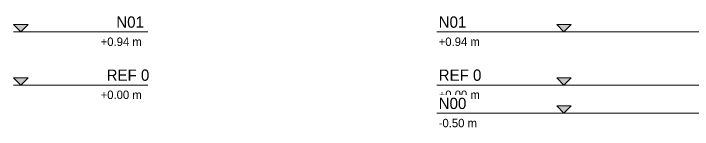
# Model space of a CAD drawing. Header units: centimetres. Extents: x -6111 to 13767, y -285 to 1600.
# Drawn here: x 229 to 1435, y -79 to 126 of the extents above; entities that cross this region are included whole.
import ezdxf

# ---------------------------------------------------------------- set-up
doc = ezdxf.new("R2010")
doc.units = ezdxf.units.CM
doc.linetypes.add('Centre', pattern=[3.175, 0.635, -0.475, 1.59, -0.475])
doc.layers.add('A-FLOR-LEVL', color=7, linetype='Continuous', lineweight=9)
doc.styles.add('Century Gothic', font='GOTHIC.TTF', dxfattribs={"height": 20})
doc.styles.add('Century Gothic_1', font='GOTHIC.TTF', dxfattribs={"height": 15})

# ---------------------------------------------------------------- blocks, each defined once
blk = doc.blocks.new('Level - Con_Triangulo-1145637-Elevación Eje 2')
at = {"layer": 'A-FLOR-LEVL', "true_color": 0xe2e2e2}
blk.add_hatch(color=254, dxfattribs=at).paths.add_polyline_path([(-2050.3, 12.9), (-2063.1, 0), (-2076, 12.9)])
at = {"layer": 'A-FLOR-LEVL', "color": 253, "true_color": 0xaaaaaa}
for p, q in [((-2050.3, 12.9), (-2076, 12.9)), ((-2076, 12.9), (-2063.1, 0)), ((-2063.1, 0), (-2050.3, 12.9)), ((-2076, 0), (-1837.6, 0))]:
    blk.add_line(p, q, dxfattribs=at)
blk = doc.blocks.new('Level - Con_Triangulo-1145637-Elevación Eje 3-4')
at = {"layer": 'A-FLOR-LEVL', "true_color": 0xe2e2e2}
blk.add_hatch(color=254, dxfattribs=at).paths.add_polyline_path([(-6482.6, 12.9), (-6469.7, 0), (-6456.8, 12.9)])
at = {"layer": 'A-FLOR-LEVL', "color": 253, "true_color": 0xaaaaaa}
for p, q in [((-6482.6, 12.9), (-6456.8, 12.9)), ((-6469.7, 0), (-6482.6, 12.9)), ((-6456.8, 12.9), (-6469.7, 0)), ((-6456.8, 0), (-6695.3, 0))]:
    blk.add_line(p, q, dxfattribs=at)

msp = doc.modelspace()

# ---------------------------------------------------------------- linework, layer by layer
at = {"layer": 'A-FLOR-LEVL', "color": 253, "linetype": 'Centre', "true_color": 0xaaaaaa}
for p, q in [((1219.377, 94), (5873.03, 94)), ((1219.377, 0), (5873.03, 0)), ((5873.03, -50), (1219.377, -50))]:
    msp.add_line(p, q, dxfattribs=at)

# ---------------------------------------------------------------- block references
at = {"layer": 'A-FLOR-LEVL', "color": 253, "true_color": 0xaaaaaa}
for name, p in [('Level - Con_Triangulo-1145637-Elevación Eje 2', (2305.433, 94)), ('Level - Con_Triangulo-1145637-Elevación Eje 3-4', (7676.216, 94)), ('Level - Con_Triangulo-1145637-Elevación Eje 2', (2305.433, 0)), ('Level - Con_Triangulo-1145637-Elevación Eje 3-4', (7676.216, 0)), ('Level - Con_Triangulo-1145637-Elevación Eje 3-4', (7676.216, -50))]:
    msp.add_blockref(name, p, dxfattribs=at)

# ---------------------------------------------------------------- texts
at = {"layer": 'A-FLOR-LEVL', "color": 9, "true_color": 0xb7b7b7, "char_height": 15, "attachment_point": 1, "style": 'Century Gothic_1', "bg_fill": 3, "box_fill_scale": 1.25, "bg_fill_color": 256, "bg_fill_true_color": 13158600, "bg_fill_transparency": 0}
for s, insert, width in [('+0.94 m', (383.995, 84.156), 97.80587), ('+0.94 m', (984.119, 84.156), 97.80587), ('+0.00 m', (383.995, -9.844), 97.80587), ('+0.00 m', (984.119, -9.844), 97.80587), ('-0.50 m', (984.119, -59.844), 90.59069)]:
    msp.add_mtext(s, dxfattribs=dict(at, insert=insert, width=width))

# ---------------------------------------------------------------- next in the draw order: texts
at = {"layer": 'A-FLOR-LEVL', "color": 9, "true_color": 0xb7b7b7, "char_height": 20, "attachment_point": 1, "style": 'Century Gothic', "bg_fill": 3, "box_fill_scale": 1.25, "bg_fill_color": 256, "bg_fill_true_color": 13158600, "bg_fill_transparency": 0}
for s, insert, width in [('N01', (411.795, 121.468), 64.135), ('N01', (984.119, 121.468), 64.135), ('REF 0', (394.595, 27.468), 84.97887), ('REF 0', (984.119, 27.468), 84.97887), ('N00', (984.119, -22.532), 64.135)]:
    msp.add_mtext(s, dxfattribs=dict(at, insert=insert, width=width))

doc.saveas('drawing.dxf')
